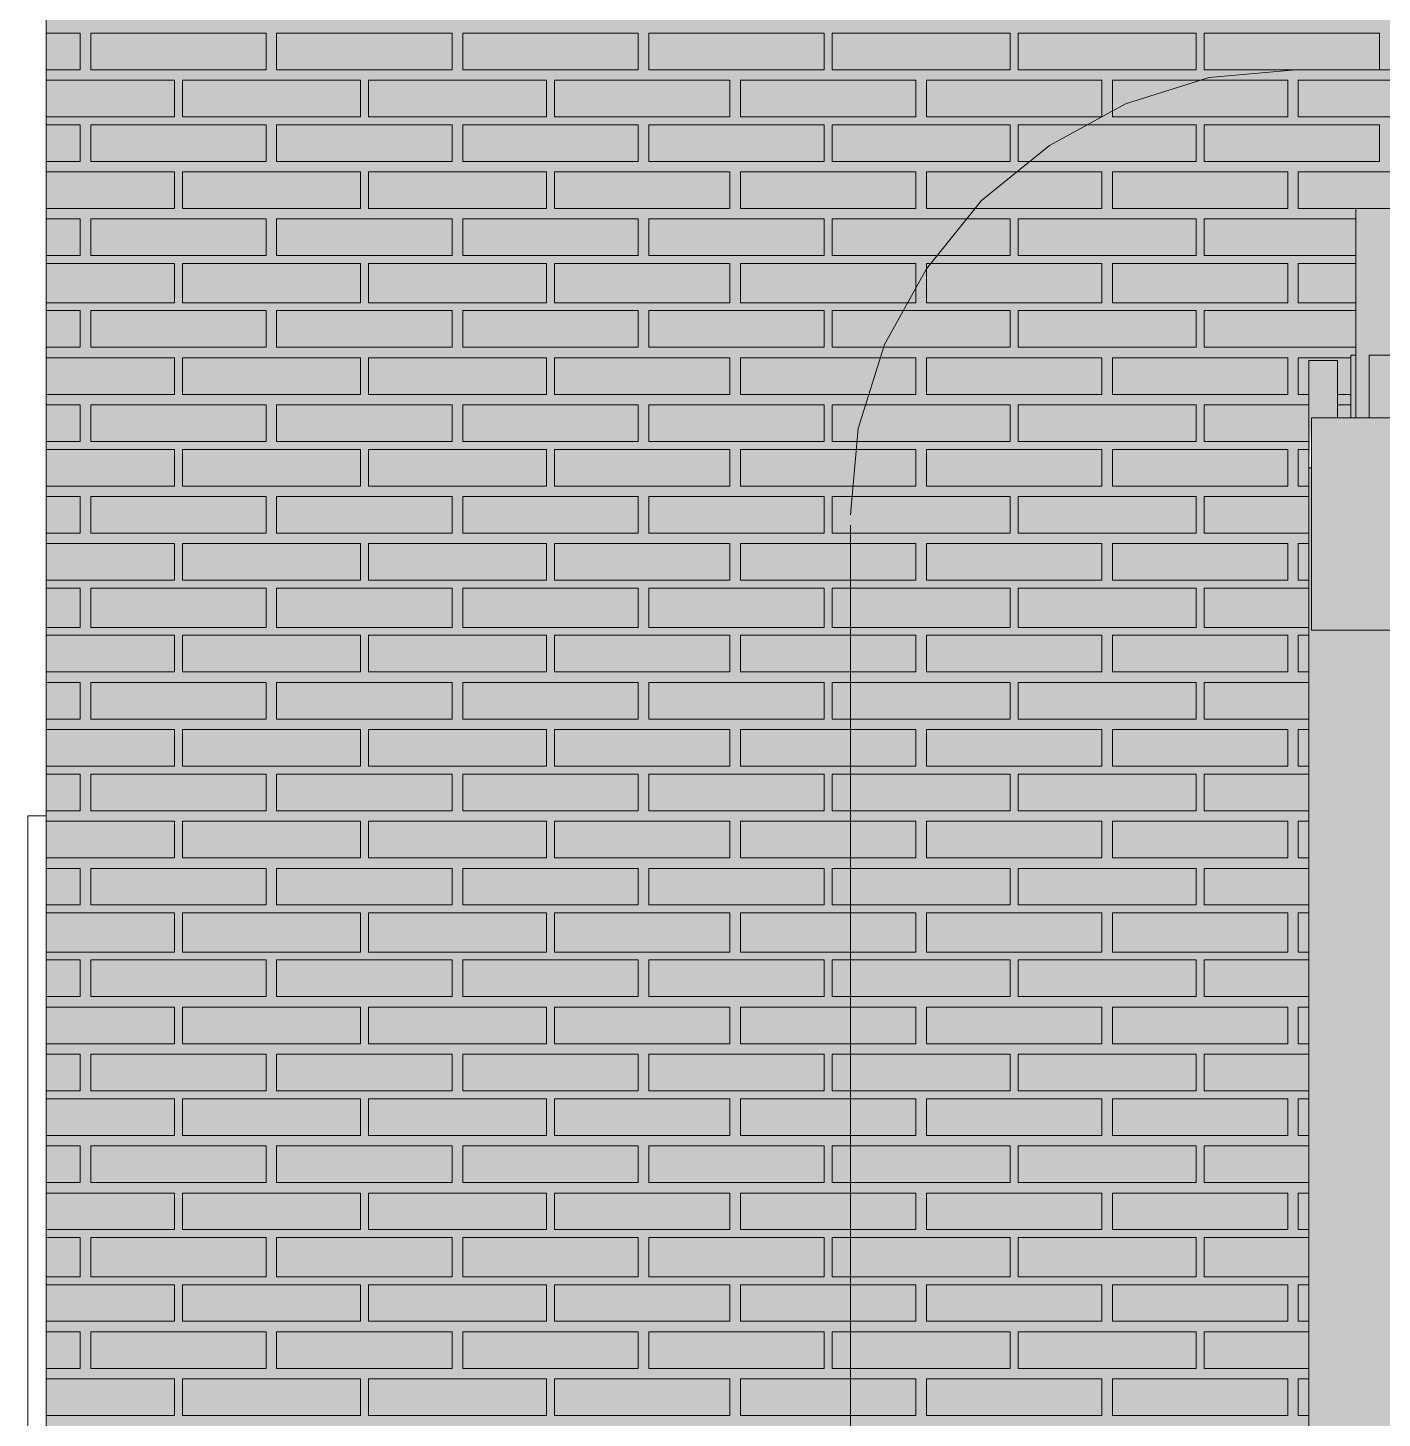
# Model space of a CAD drawing. Header units: millimetres. Extents: x -28928 to 100580, y -22867 to 36490.
# Drawn here: x -21845 to -19658, y -2437 to -190 of the extents above; entities that cross this region are included whole.
import ezdxf

# ---------------------------------------------------------------- set-up
doc = ezdxf.new("R2010")
doc.units = ezdxf.units.MM
doc.layers.add('PDF _Геометрия', color=7, linetype='Continuous', true_color=0x8f8e8d)
doc.layers.add('PDF _Сплошная заливка', color=7, linetype='Continuous', true_color=0xffffff)

msp = doc.modelspace()

# ---------------------------------------------------------------- hatches: boundary and pattern name
at = {"layer": 'PDF _Сплошная заливка', "true_color": 0xdcd6cf, "transparency": 33554559}
h = msp.add_hatch(color=254, dxfattribs=at)
h.paths.add_polyline_path([(-15922.4, -4713.2), (-15922.4, -1464), (-13823.9, -1464), (-13823.9, -4713.2), (-13561.6, -4713.2), (-13561.6, -1163.6), (-19459.3, -1163.6), (-19459.3, -4713.2), (-17919.3, -4713.2), (-17919.3, -1464), (-16518.9, -1464), (-16518.9, -4713.2)])
h.paths.add_polyline_path([(-19700.5, -482.4), (-9335.1, -482.4), (-9335.1, 4218), (-12072.4, 4218), (-12072.4, 6929.9), (-9335.1, 6929.9), (-9335.1, 9028.4), (-21815.9, 9028.4), (-21815.9, -4713.2), (-19776.6, -4713.2), (-19776.6, -727.8), (-19730.1, -727.8), (-19730.1, -820.9), (-19708.9, -820.9), (-19708.9, -719.3), (-19700.5, -719.3)])
h.paths.add_polyline_path([(-10972.4, -4713.2), (-10972.4, -1464), (-9576.3, -1464), (-9576.3, -4713.2), (-9335.1, -4713.2), (-9335.1, -1163.6), (-13383.9, -1163.6), (-13383.9, -4713.2), (-13121.6, -4713.2), (-13121.6, -1464), (-11323.6, -1464), (-11323.6, -4713.2)])
at = {"layer": 'PDF _Сплошная заливка', "true_color": 0x383e42, "transparency": 33554559}
for points in [[(-19679.3, -719.3), (-7257.8, -719.3), (-7257.8, -482.4), (-19700.5, -482.4), (-19700.5, -820.9), (-19679.3, -820.9)], [(-19772.4, -820.9), (-19730.1, -820.9), (-19730.1, -727.8), (-19776.6, -727.8), (-19776.6, -901.3)], [(-7215.5, -727.8), (-7207, -727.8), (-7207, -719.3), (-19679.3, -719.3), (-19679.3, -820.9), (-7215.5, -820.9)]]:
    msp.add_hatch(color=250, dxfattribs=at).paths.add_polyline_path(points)

# ---------------------------------------------------------------- linework, layer by layer
at = {"layer": 'PDF _Геометрия', "color": 7, "lineweight": 9}
for points in [[(-21815.9, -4163.2), (-21845.5, -4163.2), (-21845.5, -4087), (-21845.5, -2813.6), (-21845.5, -1540.1), (-21845.5, -1464), (-21815.9, -1464), (-21815.9, 33.7), (-21845.5, 33.7), (-21845.5, 109.9), (-21845.5, 1383.4), (-21845.5, 2081.4), (-21845.5, 6853.7), (-21845.5, 6929.9), (-21815.9, 6929.9), (-21815.9, 9028.4), (-21815.9, -4713.2), (-19776.6, -4713.2), (-21794.7, -4713.2), (-19776.6, -4713.2)], [(-6343.9, -977.4), (-6356.6, -837.8), (-6394.7, -702.4), (-6462.4, -579.7), (-6551.3, -469.7), (-6661.3, -380.9), (-6788.2, -313.2), (-6923.6, -270.9), (-7063.2, -258.2), (-19797.8, -258.2), (-19937.4, -270.9), (-20072.8, -313.2), (-20195.5, -380.9), (-20305.5, -469.7), (-20394.3, -579.7), (-20462, -702.4), (-20504.3, -837.8), (-20517, -977.4)], [(-19700.5, -719.3), (-19708.9, -719.3), (-19708.9, -820.9), (-19708.9, -719.3), (-19700.5, -719.3), (-19700.5, -820.9), (-19700.5, -482.4), (-7257.8, -482.4), (-7257.8, -719.3), (-7253.6, -719.3), (-7253.6, -474), (-7245.1, -474), (-7245.1, -719.3)], [(-19776.6, -4662.4), (-19776.6, -727.8)], [(-19730.1, -820.9), (-19730.1, -727.8)], [(-19679.3, -820.9), (-19679.3, -719.3), (-7207, -719.3), (-7207, -727.8), (-7173.2, -727.8), (-7215.5, -727.8), (-7215.5, -820.9)], [(-19772.4, -1163.6), (-7173.2, -1163.6), (-7173.2, -820.9), (-19772.4, -820.9), (-19772.4, -901.3)], [(-19776.6, -4764), (-19776.6, -901.3), (-19772.4, -901.3), (-19772.4, -1163.6), (-19459.3, -1163.6), (-19459.3, -4764)], [(-20517, -994.3), (-20517, -4395.9)]]:
    msp.add_lwpolyline(points, dxfattribs=at)
at = {"layer": 'PDF _Геометрия', "lineweight": 9}
for points in [[(-21815.9, -258.2), (-21760.9, -258.2), (-21760.9, -199), (-21815.9, -199)], [(-21815.9, -275.1), (-21608.6, -275.1), (-21608.6, -334.3), (-21815.9, -334.3)], [(-21815.9, -406.3), (-21760.9, -406.3), (-21760.9, -347), (-21815.9, -347)], [(-21815.9, -423.2), (-21608.6, -423.2), (-21608.6, -482.4), (-21815.9, -482.4)], [(-19700.5, -482.4), (-19793.6, -482.4), (-19793.6, -423.2), (-19510.1, -423.2), (-19510.1, -482.4)], [(-21815.9, -558.6), (-21760.9, -558.6), (-21760.9, -499.3), (-21815.9, -499.3)], [(-19700.5, -558.6), (-19802, -558.6), (-19945.9, -558.6), (-19945.9, -499.3), (-19802, -499.3), (-19700.5, -499.3)], [(-21815.9, -571.3), (-21608.6, -571.3), (-21608.6, -634.7), (-21815.9, -634.7)], [(-19700.5, -634.7), (-19793.6, -634.7), (-19793.6, -571.3), (-19700.5, -571.3)], [(-21815.9, -706.6), (-21760.9, -706.6), (-21760.9, -647.4), (-21815.9, -647.4)], [(-19700.5, -706.6), (-19802, -706.6), (-19945.9, -706.6), (-19945.9, -647.4), (-19802, -647.4), (-19700.5, -647.4)], [(-21815.9, -723.6), (-21608.6, -723.6), (-21608.6, -782.8), (-21815.9, -782.8)], [(-19776.6, -782.8), (-19793.6, -782.8), (-19793.6, -723.6), (-19708.9, -723.6)], [(-19708.9, -782.8), (-19730.1, -782.8)], [(-21815.9, -859), (-21760.9, -859), (-21760.9, -799.7), (-21815.9, -799.7)], [(-19776.6, -859), (-19802, -859), (-19945.9, -859), (-19945.9, -799.7), (-19802, -799.7), (-19776.6, -799.7)], [(-19708.9, -799.7), (-19730.1, -799.7)], [(-21815.9, -871.6), (-21608.6, -871.6), (-21608.6, -930.9), (-21815.9, -930.9)], [(-19776.6, -930.9), (-19793.6, -930.9), (-19793.6, -871.6), (-19776.6, -871.6)], [(-21815.9, -1007), (-21760.9, -1007), (-21760.9, -947.8), (-21815.9, -947.8)], [(-19776.6, -1007), (-19802, -1007), (-19945.9, -1007), (-19945.9, -947.8), (-19802, -947.8), (-19776.6, -947.8)], [(-21815.9, -1024), (-21608.6, -1024), (-21608.6, -1083.2), (-21815.9, -1083.2)], [(-19776.6, -1083.2), (-19793.6, -1083.2), (-19793.6, -1024), (-19776.6, -1024)], [(-21815.9, -1159.3), (-21760.9, -1159.3), (-21760.9, -1095.9), (-21815.9, -1095.9)], [(-19776.6, -1159.3), (-19802, -1159.3), (-19945.9, -1159.3), (-19945.9, -1095.9), (-19802, -1095.9), (-19776.6, -1095.9)], [(-21815.9, -1172), (-21608.6, -1172), (-21608.6, -1231.3), (-21815.9, -1231.3)], [(-19776.6, -1231.3), (-19793.6, -1231.3), (-19793.6, -1172), (-19776.6, -1172)], [(-21815.9, -1307.4), (-21760.9, -1307.4), (-21760.9, -1248.2), (-21815.9, -1248.2)], [(-19776.6, -1307.4), (-19802, -1307.4), (-19945.9, -1307.4), (-19945.9, -1248.2), (-19802, -1248.2), (-19776.6, -1248.2)], [(-21815.9, -1324.3), (-21608.6, -1324.3), (-21608.6, -1383.6), (-21815.9, -1383.6)], [(-19776.6, -1383.6), (-19793.6, -1383.6), (-19793.6, -1324.3), (-19776.6, -1324.3)], [(-21815.9, -1455.5), (-21760.9, -1455.5), (-21760.9, -1396.3), (-21815.9, -1396.3)], [(-19776.6, -1455.5), (-19802, -1455.5), (-19945.9, -1455.5), (-19945.9, -1396.3), (-19802, -1396.3), (-19776.6, -1396.3)], [(-21815.9, -1472.4), (-21608.6, -1472.4), (-21608.6, -1531.6), (-21815.9, -1531.6)], [(-19776.6, -1531.6), (-19793.6, -1531.6), (-19793.6, -1472.4), (-19776.6, -1472.4)], [(-21815.9, -1607.8), (-21760.9, -1607.8), (-21760.9, -1548.6), (-21815.9, -1548.6)], [(-19776.6, -1607.8), (-19802, -1607.8), (-19945.9, -1607.8), (-19945.9, -1548.6), (-19802, -1548.6), (-19776.6, -1548.6)], [(-21815.9, -1620.5), (-21608.6, -1620.5), (-21608.6, -1684), (-21815.9, -1684)], [(-19776.6, -1684), (-19793.6, -1684), (-19793.6, -1620.5), (-19776.6, -1620.5)], [(-21815.9, -1755.9), (-21760.9, -1755.9), (-21760.9, -1696.6), (-21815.9, -1696.6)], [(-19776.6, -1755.9), (-19802, -1755.9), (-19945.9, -1755.9), (-19945.9, -1696.6), (-19802, -1696.6), (-19776.6, -1696.6)], [(-21815.9, -1772.8), (-21608.6, -1772.8), (-21608.6, -1832), (-21815.9, -1832)], [(-19776.6, -1832), (-19793.6, -1832), (-19793.6, -1772.8), (-19776.6, -1772.8)], [(-21815.9, -1908.2), (-21760.9, -1908.2), (-21760.9, -1849), (-21815.9, -1849)], [(-19776.6, -1908.2), (-19802, -1908.2), (-19945.9, -1908.2), (-19945.9, -1849), (-19802, -1849), (-19776.6, -1849)], [(-21815.9, -1920.9), (-21608.6, -1920.9), (-21608.6, -1980.1), (-21815.9, -1980.1)], [(-19776.6, -1980.1), (-19793.6, -1980.1), (-19793.6, -1920.9), (-19776.6, -1920.9)], [(-21815.9, -2056.3), (-21760.9, -2056.3), (-21760.9, -1997), (-21815.9, -1997)], [(-19776.6, -2056.3), (-19802, -2056.3), (-19945.9, -2056.3), (-19945.9, -1997), (-19802, -1997), (-19776.6, -1997)], [(-21815.9, -2073.2), (-21608.6, -2073.2), (-21608.6, -2132.4), (-21815.9, -2132.4)], [(-19776.6, -2132.4), (-19793.6, -2132.4), (-19793.6, -2073.2), (-19776.6, -2073.2)], [(-21815.9, -2208.6), (-21760.9, -2208.6), (-21760.9, -2145.1), (-21815.9, -2145.1)], [(-19776.6, -2208.6), (-19802, -2208.6), (-19945.9, -2208.6), (-19945.9, -2145.1), (-19802, -2145.1), (-19776.6, -2145.1)], [(-21815.9, -2221.3), (-21608.6, -2221.3), (-21608.6, -2280.5), (-21815.9, -2280.5)], [(-19776.6, -2280.5), (-19793.6, -2280.5), (-19793.6, -2221.3), (-19776.6, -2221.3)], [(-21815.9, -2356.6), (-21760.9, -2356.6), (-21760.9, -2297.4), (-21815.9, -2297.4)], [(-19776.6, -2356.6), (-19802, -2356.6), (-19945.9, -2356.6), (-19945.9, -2297.4), (-19802, -2297.4), (-19776.6, -2297.4)], [(-21815.9, -2373.6), (-21608.6, -2373.6), (-21608.6, -2432.8), (-21815.9, -2432.8)], [(-19776.6, -2432.8), (-19793.6, -2432.8), (-19793.6, -2373.6), (-19776.6, -2373.6)]]:
    msp.add_lwpolyline(points, dxfattribs=at)
for points in [[(-21460.5, -258.2), (-21600.1, -258.2), (-21743.9, -258.2), (-21743.9, -199), (-21600.1, -199), (-21460.5, -199)], [(-21160.1, -258.2), (-21299.7, -258.2), (-21443.6, -258.2), (-21443.6, -199), (-21299.7, -199), (-21160.1, -199)], [(-20859.7, -258.2), (-21003.6, -258.2), (-21143.2, -258.2), (-21143.2, -199), (-21003.6, -199), (-20859.7, -199)], [(-20559.3, -258.2), (-20703.2, -258.2), (-20842.8, -258.2), (-20842.8, -199), (-20703.2, -199), (-20559.3, -199)], [(-20258.9, -258.2), (-20402.8, -258.2), (-20546.6, -258.2), (-20546.6, -199), (-20402.8, -199), (-20258.9, -199)], [(-19958.6, -258.2), (-20102.4, -258.2), (-20246.3, -258.2), (-20246.3, -199), (-20102.4, -199), (-19958.6, -199)], [(-19662.4, -258.2), (-19802, -258.2), (-19945.9, -258.2), (-19945.9, -199), (-19802, -199), (-19662.4, -199)], [(-21308.2, -275.1), (-21308.2, -334.3), (-21595.9, -334.3), (-21595.9, -275.1)], [(-21007.8, -275.1), (-21007.8, -334.3), (-21295.5, -334.3), (-21295.5, -275.1)], [(-20711.6, -275.1), (-20711.6, -334.3), (-20995.1, -334.3), (-20995.1, -275.1)], [(-20411.3, -275.1), (-20411.3, -334.3), (-20694.7, -334.3), (-20694.7, -275.1)], [(-20110.9, -275.1), (-20110.9, -334.3), (-20394.3, -334.3), (-20394.3, -275.1)], [(-19810.5, -275.1), (-19810.5, -334.3), (-20093.9, -334.3), (-20093.9, -275.1)], [(-19510.1, -275.1), (-19510.1, -334.3), (-19793.6, -334.3), (-19793.6, -275.1)], [(-21460.5, -406.3), (-21600.1, -406.3), (-21743.9, -406.3), (-21743.9, -347), (-21600.1, -347), (-21460.5, -347)], [(-21160.1, -406.3), (-21299.7, -406.3), (-21443.6, -406.3), (-21443.6, -347), (-21299.7, -347), (-21160.1, -347)], [(-20859.7, -406.3), (-21003.6, -406.3), (-21143.2, -406.3), (-21143.2, -347), (-21003.6, -347), (-20859.7, -347)], [(-20559.3, -406.3), (-20703.2, -406.3), (-20842.8, -406.3), (-20842.8, -347), (-20703.2, -347), (-20559.3, -347)], [(-20258.9, -406.3), (-20402.8, -406.3), (-20546.6, -406.3), (-20546.6, -347), (-20402.8, -347), (-20258.9, -347)], [(-19958.6, -406.3), (-20102.4, -406.3), (-20246.3, -406.3), (-20246.3, -347), (-20102.4, -347), (-19958.6, -347)], [(-19662.4, -406.3), (-19802, -406.3), (-19945.9, -406.3), (-19945.9, -347), (-19802, -347), (-19662.4, -347)], [(-21308.2, -423.2), (-21308.2, -482.4), (-21595.9, -482.4), (-21595.9, -423.2)], [(-21007.8, -423.2), (-21007.8, -482.4), (-21295.5, -482.4), (-21295.5, -423.2)], [(-20711.6, -423.2), (-20711.6, -482.4), (-20995.1, -482.4), (-20995.1, -423.2)], [(-20411.3, -423.2), (-20411.3, -482.4), (-20694.7, -482.4), (-20694.7, -423.2)], [(-20110.9, -423.2), (-20110.9, -482.4), (-20394.3, -482.4), (-20394.3, -423.2)], [(-19810.5, -423.2), (-19810.5, -482.4), (-20093.9, -482.4), (-20093.9, -423.2)], [(-21460.5, -558.6), (-21600.1, -558.6), (-21743.9, -558.6), (-21743.9, -499.3), (-21600.1, -499.3), (-21460.5, -499.3)], [(-21160.1, -558.6), (-21299.7, -558.6), (-21443.6, -558.6), (-21443.6, -499.3), (-21299.7, -499.3), (-21160.1, -499.3)], [(-20859.7, -558.6), (-21003.6, -558.6), (-21143.2, -558.6), (-21143.2, -499.3), (-21003.6, -499.3), (-20859.7, -499.3)], [(-20559.3, -558.6), (-20703.2, -558.6), (-20842.8, -558.6), (-20842.8, -499.3), (-20703.2, -499.3), (-20559.3, -499.3)], [(-20258.9, -558.6), (-20402.8, -558.6), (-20546.6, -558.6), (-20546.6, -499.3), (-20402.8, -499.3), (-20258.9, -499.3)], [(-19958.6, -558.6), (-20102.4, -558.6), (-20246.3, -558.6), (-20246.3, -499.3), (-20102.4, -499.3), (-19958.6, -499.3)], [(-21308.2, -571.3), (-21308.2, -634.7), (-21595.9, -634.7), (-21595.9, -571.3)], [(-21007.8, -571.3), (-21007.8, -634.7), (-21295.5, -634.7), (-21295.5, -571.3)], [(-20711.6, -571.3), (-20711.6, -634.7), (-20995.1, -634.7), (-20995.1, -571.3)], [(-20411.3, -571.3), (-20411.3, -634.7), (-20694.7, -634.7), (-20694.7, -571.3)], [(-20110.9, -571.3), (-20110.9, -634.7), (-20394.3, -634.7), (-20394.3, -571.3)], [(-19810.5, -571.3), (-19810.5, -634.7), (-20093.9, -634.7), (-20093.9, -571.3)], [(-21460.5, -706.6), (-21600.1, -706.6), (-21743.9, -706.6), (-21743.9, -647.4), (-21600.1, -647.4), (-21460.5, -647.4)], [(-21160.1, -706.6), (-21299.7, -706.6), (-21443.6, -706.6), (-21443.6, -647.4), (-21299.7, -647.4), (-21160.1, -647.4)], [(-20859.7, -706.6), (-21003.6, -706.6), (-21143.2, -706.6), (-21143.2, -647.4), (-21003.6, -647.4), (-20859.7, -647.4)], [(-20559.3, -706.6), (-20703.2, -706.6), (-20842.8, -706.6), (-20842.8, -647.4), (-20703.2, -647.4), (-20559.3, -647.4)], [(-20258.9, -706.6), (-20402.8, -706.6), (-20546.6, -706.6), (-20546.6, -647.4), (-20402.8, -647.4), (-20258.9, -647.4)], [(-19958.6, -706.6), (-20102.4, -706.6), (-20246.3, -706.6), (-20246.3, -647.4), (-20102.4, -647.4), (-19958.6, -647.4)], [(-21308.2, -723.6), (-21308.2, -782.8), (-21595.9, -782.8), (-21595.9, -723.6)], [(-21007.8, -723.6), (-21007.8, -782.8), (-21295.5, -782.8), (-21295.5, -723.6)], [(-20711.6, -723.6), (-20711.6, -782.8), (-20995.1, -782.8), (-20995.1, -723.6)], [(-20411.3, -723.6), (-20411.3, -782.8), (-20694.7, -782.8), (-20694.7, -723.6)], [(-20110.9, -723.6), (-20110.9, -782.8), (-20394.3, -782.8), (-20394.3, -723.6)], [(-19810.5, -723.6), (-19810.5, -782.8), (-20093.9, -782.8), (-20093.9, -723.6)], [(-21460.5, -859), (-21600.1, -859), (-21743.9, -859), (-21743.9, -799.7), (-21600.1, -799.7), (-21460.5, -799.7)], [(-21160.1, -859), (-21299.7, -859), (-21443.6, -859), (-21443.6, -799.7), (-21299.7, -799.7), (-21160.1, -799.7)], [(-20859.7, -859), (-21003.6, -859), (-21143.2, -859), (-21143.2, -799.7), (-21003.6, -799.7), (-20859.7, -799.7)], [(-20559.3, -859), (-20703.2, -859), (-20842.8, -859), (-20842.8, -799.7), (-20703.2, -799.7), (-20559.3, -799.7)], [(-20258.9, -859), (-20402.8, -859), (-20546.6, -859), (-20546.6, -799.7), (-20402.8, -799.7), (-20258.9, -799.7)], [(-19958.6, -859), (-20102.4, -859), (-20246.3, -859), (-20246.3, -799.7), (-20102.4, -799.7), (-19958.6, -799.7)], [(-21308.2, -871.6), (-21308.2, -930.9), (-21595.9, -930.9), (-21595.9, -871.6)], [(-21007.8, -871.6), (-21007.8, -930.9), (-21295.5, -930.9), (-21295.5, -871.6)], [(-20711.6, -871.6), (-20711.6, -930.9), (-20995.1, -930.9), (-20995.1, -871.6)], [(-20411.3, -871.6), (-20411.3, -930.9), (-20694.7, -930.9), (-20694.7, -871.6)], [(-20110.9, -871.6), (-20110.9, -930.9), (-20394.3, -930.9), (-20394.3, -871.6)], [(-19810.5, -871.6), (-19810.5, -930.9), (-20093.9, -930.9), (-20093.9, -871.6)], [(-21460.5, -1007), (-21600.1, -1007), (-21743.9, -1007), (-21743.9, -947.8), (-21600.1, -947.8), (-21460.5, -947.8)], [(-21160.1, -1007), (-21299.7, -1007), (-21443.6, -1007), (-21443.6, -947.8), (-21299.7, -947.8), (-21160.1, -947.8)], [(-20859.7, -1007), (-21003.6, -1007), (-21143.2, -1007), (-21143.2, -947.8), (-21003.6, -947.8), (-20859.7, -947.8)], [(-20559.3, -1007), (-20703.2, -1007), (-20842.8, -1007), (-20842.8, -947.8), (-20703.2, -947.8), (-20559.3, -947.8)], [(-20258.9, -1007), (-20402.8, -1007), (-20546.6, -1007), (-20546.6, -947.8), (-20402.8, -947.8), (-20258.9, -947.8)], [(-19958.6, -1007), (-20102.4, -1007), (-20246.3, -1007), (-20246.3, -947.8), (-20102.4, -947.8), (-19958.6, -947.8)], [(-21308.2, -1024), (-21308.2, -1083.2), (-21595.9, -1083.2), (-21595.9, -1024)], [(-21007.8, -1024), (-21007.8, -1083.2), (-21295.5, -1083.2), (-21295.5, -1024)], [(-20711.6, -1024), (-20711.6, -1083.2), (-20995.1, -1083.2), (-20995.1, -1024)], [(-20411.3, -1024), (-20411.3, -1083.2), (-20694.7, -1083.2), (-20694.7, -1024)], [(-20110.9, -1024), (-20110.9, -1083.2), (-20394.3, -1083.2), (-20394.3, -1024)], [(-19810.5, -1024), (-19810.5, -1083.2), (-20093.9, -1083.2), (-20093.9, -1024)], [(-21460.5, -1159.3), (-21600.1, -1159.3), (-21743.9, -1159.3), (-21743.9, -1095.9), (-21600.1, -1095.9), (-21460.5, -1095.9)], [(-21160.1, -1159.3), (-21299.7, -1159.3), (-21443.6, -1159.3), (-21443.6, -1095.9), (-21299.7, -1095.9), (-21160.1, -1095.9)], [(-20859.7, -1159.3), (-21003.6, -1159.3), (-21143.2, -1159.3), (-21143.2, -1095.9), (-21003.6, -1095.9), (-20859.7, -1095.9)], [(-20559.3, -1159.3), (-20703.2, -1159.3), (-20842.8, -1159.3), (-20842.8, -1095.9), (-20703.2, -1095.9), (-20559.3, -1095.9)], [(-20258.9, -1159.3), (-20402.8, -1159.3), (-20546.6, -1159.3), (-20546.6, -1095.9), (-20402.8, -1095.9), (-20258.9, -1095.9)], [(-19958.6, -1159.3), (-20102.4, -1159.3), (-20246.3, -1159.3), (-20246.3, -1095.9), (-20102.4, -1095.9), (-19958.6, -1095.9)], [(-21308.2, -1172), (-21308.2, -1231.3), (-21595.9, -1231.3), (-21595.9, -1172)], [(-21007.8, -1172), (-21007.8, -1231.3), (-21295.5, -1231.3), (-21295.5, -1172)], [(-20711.6, -1172), (-20711.6, -1231.3), (-20995.1, -1231.3), (-20995.1, -1172)], [(-20411.3, -1172), (-20411.3, -1231.3), (-20694.7, -1231.3), (-20694.7, -1172)], [(-20110.9, -1172), (-20110.9, -1231.3), (-20394.3, -1231.3), (-20394.3, -1172)], [(-19810.5, -1172), (-19810.5, -1231.3), (-20093.9, -1231.3), (-20093.9, -1172)], [(-21460.5, -1307.4), (-21600.1, -1307.4), (-21743.9, -1307.4), (-21743.9, -1248.2), (-21600.1, -1248.2), (-21460.5, -1248.2)], [(-21160.1, -1307.4), (-21299.7, -1307.4), (-21443.6, -1307.4), (-21443.6, -1248.2), (-21299.7, -1248.2), (-21160.1, -1248.2)], [(-20859.7, -1307.4), (-21003.6, -1307.4), (-21143.2, -1307.4), (-21143.2, -1248.2), (-21003.6, -1248.2), (-20859.7, -1248.2)], [(-20559.3, -1307.4), (-20703.2, -1307.4), (-20842.8, -1307.4), (-20842.8, -1248.2), (-20703.2, -1248.2), (-20559.3, -1248.2)], [(-20258.9, -1307.4), (-20402.8, -1307.4), (-20546.6, -1307.4), (-20546.6, -1248.2), (-20402.8, -1248.2), (-20258.9, -1248.2)], [(-19958.6, -1307.4), (-20102.4, -1307.4), (-20246.3, -1307.4), (-20246.3, -1248.2), (-20102.4, -1248.2), (-19958.6, -1248.2)], [(-21308.2, -1324.3), (-21308.2, -1383.6), (-21595.9, -1383.6), (-21595.9, -1324.3)], [(-21007.8, -1324.3), (-21007.8, -1383.6), (-21295.5, -1383.6), (-21295.5, -1324.3)], [(-20711.6, -1324.3), (-20711.6, -1383.6), (-20995.1, -1383.6), (-20995.1, -1324.3)], [(-20411.3, -1324.3), (-20411.3, -1383.6), (-20694.7, -1383.6), (-20694.7, -1324.3)], [(-20110.9, -1324.3), (-20110.9, -1383.6), (-20394.3, -1383.6), (-20394.3, -1324.3)], [(-19810.5, -1324.3), (-19810.5, -1383.6), (-20093.9, -1383.6), (-20093.9, -1324.3)], [(-21460.5, -1455.5), (-21600.1, -1455.5), (-21743.9, -1455.5), (-21743.9, -1396.3), (-21600.1, -1396.3), (-21460.5, -1396.3)], [(-21160.1, -1455.5), (-21299.7, -1455.5), (-21443.6, -1455.5), (-21443.6, -1396.3), (-21299.7, -1396.3), (-21160.1, -1396.3)], [(-20859.7, -1455.5), (-21003.6, -1455.5), (-21143.2, -1455.5), (-21143.2, -1396.3), (-21003.6, -1396.3), (-20859.7, -1396.3)], [(-20559.3, -1455.5), (-20703.2, -1455.5), (-20842.8, -1455.5), (-20842.8, -1396.3), (-20703.2, -1396.3), (-20559.3, -1396.3)], [(-20258.9, -1455.5), (-20402.8, -1455.5), (-20546.6, -1455.5), (-20546.6, -1396.3), (-20402.8, -1396.3), (-20258.9, -1396.3)], [(-19958.6, -1455.5), (-20102.4, -1455.5), (-20246.3, -1455.5), (-20246.3, -1396.3), (-20102.4, -1396.3), (-19958.6, -1396.3)], [(-21308.2, -1472.4), (-21308.2, -1531.6), (-21595.9, -1531.6), (-21595.9, -1472.4)], [(-21007.8, -1472.4), (-21007.8, -1531.6), (-21295.5, -1531.6), (-21295.5, -1472.4)], [(-20711.6, -1472.4), (-20711.6, -1531.6), (-20995.1, -1531.6), (-20995.1, -1472.4)], [(-20411.3, -1472.4), (-20411.3, -1531.6), (-20694.7, -1531.6), (-20694.7, -1472.4)], [(-20110.9, -1472.4), (-20110.9, -1531.6), (-20394.3, -1531.6), (-20394.3, -1472.4)], [(-19810.5, -1472.4), (-19810.5, -1531.6), (-20093.9, -1531.6), (-20093.9, -1472.4)], [(-21460.5, -1607.8), (-21600.1, -1607.8), (-21743.9, -1607.8), (-21743.9, -1548.6), (-21600.1, -1548.6), (-21460.5, -1548.6)], [(-21160.1, -1607.8), (-21299.7, -1607.8), (-21443.6, -1607.8), (-21443.6, -1548.6), (-21299.7, -1548.6), (-21160.1, -1548.6)], [(-20859.7, -1607.8), (-21003.6, -1607.8), (-21143.2, -1607.8), (-21143.2, -1548.6), (-21003.6, -1548.6), (-20859.7, -1548.6)], [(-20559.3, -1607.8), (-20703.2, -1607.8), (-20842.8, -1607.8), (-20842.8, -1548.6), (-20703.2, -1548.6), (-20559.3, -1548.6)], [(-20258.9, -1607.8), (-20402.8, -1607.8), (-20546.6, -1607.8), (-20546.6, -1548.6), (-20402.8, -1548.6), (-20258.9, -1548.6)], [(-19958.6, -1607.8), (-20102.4, -1607.8), (-20246.3, -1607.8), (-20246.3, -1548.6), (-20102.4, -1548.6), (-19958.6, -1548.6)], [(-21308.2, -1620.5), (-21308.2, -1684), (-21595.9, -1684), (-21595.9, -1620.5)], [(-21007.8, -1620.5), (-21007.8, -1684), (-21295.5, -1684), (-21295.5, -1620.5)], [(-20711.6, -1620.5), (-20711.6, -1684), (-20995.1, -1684), (-20995.1, -1620.5)], [(-20411.3, -1620.5), (-20411.3, -1684), (-20694.7, -1684), (-20694.7, -1620.5)], [(-20110.9, -1620.5), (-20110.9, -1684), (-20394.3, -1684), (-20394.3, -1620.5)], [(-19810.5, -1620.5), (-19810.5, -1684), (-20093.9, -1684), (-20093.9, -1620.5)], [(-21460.5, -1755.9), (-21600.1, -1755.9), (-21743.9, -1755.9), (-21743.9, -1696.6), (-21600.1, -1696.6), (-21460.5, -1696.6)], [(-21160.1, -1755.9), (-21299.7, -1755.9), (-21443.6, -1755.9), (-21443.6, -1696.6), (-21299.7, -1696.6), (-21160.1, -1696.6)], [(-20859.7, -1755.9), (-21003.6, -1755.9), (-21143.2, -1755.9), (-21143.2, -1696.6), (-21003.6, -1696.6), (-20859.7, -1696.6)], [(-20559.3, -1755.9), (-20703.2, -1755.9), (-20842.8, -1755.9), (-20842.8, -1696.6), (-20703.2, -1696.6), (-20559.3, -1696.6)], [(-20258.9, -1755.9), (-20402.8, -1755.9), (-20546.6, -1755.9), (-20546.6, -1696.6), (-20402.8, -1696.6), (-20258.9, -1696.6)], [(-19958.6, -1755.9), (-20102.4, -1755.9), (-20246.3, -1755.9), (-20246.3, -1696.6), (-20102.4, -1696.6), (-19958.6, -1696.6)], [(-21308.2, -1772.8), (-21308.2, -1832), (-21595.9, -1832), (-21595.9, -1772.8)], [(-21007.8, -1772.8), (-21007.8, -1832), (-21295.5, -1832), (-21295.5, -1772.8)], [(-20711.6, -1772.8), (-20711.6, -1832), (-20995.1, -1832), (-20995.1, -1772.8)], [(-20411.3, -1772.8), (-20411.3, -1832), (-20694.7, -1832), (-20694.7, -1772.8)], [(-20110.9, -1772.8), (-20110.9, -1832), (-20394.3, -1832), (-20394.3, -1772.8)], [(-19810.5, -1772.8), (-19810.5, -1832), (-20093.9, -1832), (-20093.9, -1772.8)], [(-21460.5, -1908.2), (-21600.1, -1908.2), (-21743.9, -1908.2), (-21743.9, -1849), (-21600.1, -1849), (-21460.5, -1849)], [(-21160.1, -1908.2), (-21299.7, -1908.2), (-21443.6, -1908.2), (-21443.6, -1849), (-21299.7, -1849), (-21160.1, -1849)], [(-20859.7, -1908.2), (-21003.6, -1908.2), (-21143.2, -1908.2), (-21143.2, -1849), (-21003.6, -1849), (-20859.7, -1849)], [(-20559.3, -1908.2), (-20703.2, -1908.2), (-20842.8, -1908.2), (-20842.8, -1849), (-20703.2, -1849), (-20559.3, -1849)], [(-20258.9, -1908.2), (-20402.8, -1908.2), (-20546.6, -1908.2), (-20546.6, -1849), (-20402.8, -1849), (-20258.9, -1849)], [(-19958.6, -1908.2), (-20102.4, -1908.2), (-20246.3, -1908.2), (-20246.3, -1849), (-20102.4, -1849), (-19958.6, -1849)], [(-21308.2, -1920.9), (-21308.2, -1980.1), (-21595.9, -1980.1), (-21595.9, -1920.9)], [(-21007.8, -1920.9), (-21007.8, -1980.1), (-21295.5, -1980.1), (-21295.5, -1920.9)], [(-20711.6, -1920.9), (-20711.6, -1980.1), (-20995.1, -1980.1), (-20995.1, -1920.9)], [(-20411.3, -1920.9), (-20411.3, -1980.1), (-20694.7, -1980.1), (-20694.7, -1920.9)], [(-20110.9, -1920.9), (-20110.9, -1980.1), (-20394.3, -1980.1), (-20394.3, -1920.9)], [(-19810.5, -1920.9), (-19810.5, -1980.1), (-20093.9, -1980.1), (-20093.9, -1920.9)], [(-21460.5, -2056.3), (-21600.1, -2056.3), (-21743.9, -2056.3), (-21743.9, -1997), (-21600.1, -1997), (-21460.5, -1997)], [(-21160.1, -2056.3), (-21299.7, -2056.3), (-21443.6, -2056.3), (-21443.6, -1997), (-21299.7, -1997), (-21160.1, -1997)], [(-20859.7, -2056.3), (-21003.6, -2056.3), (-21143.2, -2056.3), (-21143.2, -1997), (-21003.6, -1997), (-20859.7, -1997)], [(-20559.3, -2056.3), (-20703.2, -2056.3), (-20842.8, -2056.3), (-20842.8, -1997), (-20703.2, -1997), (-20559.3, -1997)], [(-20258.9, -2056.3), (-20402.8, -2056.3), (-20546.6, -2056.3), (-20546.6, -1997), (-20402.8, -1997), (-20258.9, -1997)], [(-19958.6, -2056.3), (-20102.4, -2056.3), (-20246.3, -2056.3), (-20246.3, -1997), (-20102.4, -1997), (-19958.6, -1997)], [(-21308.2, -2073.2), (-21308.2, -2132.4), (-21595.9, -2132.4), (-21595.9, -2073.2)], [(-21007.8, -2073.2), (-21007.8, -2132.4), (-21295.5, -2132.4), (-21295.5, -2073.2)], [(-20711.6, -2073.2), (-20711.6, -2132.4), (-20995.1, -2132.4), (-20995.1, -2073.2)], [(-20411.3, -2073.2), (-20411.3, -2132.4), (-20694.7, -2132.4), (-20694.7, -2073.2)], [(-20110.9, -2073.2), (-20110.9, -2132.4), (-20394.3, -2132.4), (-20394.3, -2073.2)], [(-19810.5, -2073.2), (-19810.5, -2132.4), (-20093.9, -2132.4), (-20093.9, -2073.2)], [(-21460.5, -2208.6), (-21600.1, -2208.6), (-21743.9, -2208.6), (-21743.9, -2145.1), (-21600.1, -2145.1), (-21460.5, -2145.1)], [(-21160.1, -2208.6), (-21299.7, -2208.6), (-21443.6, -2208.6), (-21443.6, -2145.1), (-21299.7, -2145.1), (-21160.1, -2145.1)], [(-20859.7, -2208.6), (-21003.6, -2208.6), (-21143.2, -2208.6), (-21143.2, -2145.1), (-21003.6, -2145.1), (-20859.7, -2145.1)], [(-20559.3, -2208.6), (-20703.2, -2208.6), (-20842.8, -2208.6), (-20842.8, -2145.1), (-20703.2, -2145.1), (-20559.3, -2145.1)], [(-20258.9, -2208.6), (-20402.8, -2208.6), (-20546.6, -2208.6), (-20546.6, -2145.1), (-20402.8, -2145.1), (-20258.9, -2145.1)], [(-19958.6, -2208.6), (-20102.4, -2208.6), (-20246.3, -2208.6), (-20246.3, -2145.1), (-20102.4, -2145.1), (-19958.6, -2145.1)], [(-21308.2, -2221.3), (-21308.2, -2280.5), (-21595.9, -2280.5), (-21595.9, -2221.3)], [(-21007.8, -2221.3), (-21007.8, -2280.5), (-21295.5, -2280.5), (-21295.5, -2221.3)], [(-20711.6, -2221.3), (-20711.6, -2280.5), (-20995.1, -2280.5), (-20995.1, -2221.3)], [(-20411.3, -2221.3), (-20411.3, -2280.5), (-20694.7, -2280.5), (-20694.7, -2221.3)], [(-20110.9, -2221.3), (-20110.9, -2280.5), (-20394.3, -2280.5), (-20394.3, -2221.3)], [(-19810.5, -2221.3), (-19810.5, -2280.5), (-20093.9, -2280.5), (-20093.9, -2221.3)], [(-21460.5, -2356.6), (-21600.1, -2356.6), (-21743.9, -2356.6), (-21743.9, -2297.4), (-21600.1, -2297.4), (-21460.5, -2297.4)], [(-21160.1, -2356.6), (-21299.7, -2356.6), (-21443.6, -2356.6), (-21443.6, -2297.4), (-21299.7, -2297.4), (-21160.1, -2297.4)], [(-20859.7, -2356.6), (-21003.6, -2356.6), (-21143.2, -2356.6), (-21143.2, -2297.4), (-21003.6, -2297.4), (-20859.7, -2297.4)], [(-20559.3, -2356.6), (-20703.2, -2356.6), (-20842.8, -2356.6), (-20842.8, -2297.4), (-20703.2, -2297.4), (-20559.3, -2297.4)], [(-20258.9, -2356.6), (-20402.8, -2356.6), (-20546.6, -2356.6), (-20546.6, -2297.4), (-20402.8, -2297.4), (-20258.9, -2297.4)], [(-19958.6, -2356.6), (-20102.4, -2356.6), (-20246.3, -2356.6), (-20246.3, -2297.4), (-20102.4, -2297.4), (-19958.6, -2297.4)], [(-21308.2, -2373.6), (-21308.2, -2432.8), (-21595.9, -2432.8), (-21595.9, -2373.6)], [(-21007.8, -2373.6), (-21007.8, -2432.8), (-21295.5, -2432.8), (-21295.5, -2373.6)], [(-20711.6, -2373.6), (-20711.6, -2432.8), (-20995.1, -2432.8), (-20995.1, -2373.6)], [(-20411.3, -2373.6), (-20411.3, -2432.8), (-20694.7, -2432.8), (-20694.7, -2373.6)], [(-20110.9, -2373.6), (-20110.9, -2432.8), (-20394.3, -2432.8), (-20394.3, -2373.6)], [(-19810.5, -2373.6), (-19810.5, -2432.8), (-20093.9, -2432.8), (-20093.9, -2373.6)]]:
    msp.add_lwpolyline(points, close=True, dxfattribs=at)
at = {"layer": 'PDF _Геометрия', "color": 7, "lineweight": 9}
msp.add_lwpolyline([(-19730.1, -727.8), (-19776.6, -727.8)], close=True, dxfattribs=at)
at = {"layer": 'PDF _Сплошная заливка', "color": 250, "lineweight": 9, "true_color": 0x383e42, "transparency": 33554559}
for points in [[(-19708.9, -719.3), (-19708.9, -820.9), (-19700.5, -719.3), (-19700.5, -820.9)], [(-19772.4, -820.9), (-19772.4, -1163.6), (-7173.2, -820.9), (-7173.2, -1163.6)], [(-19776.6, -901.3), (-19776.6, -4764), (-19772.4, -901.3), (-19772.4, -4764)], [(-19772.4, -1163.6), (-19772.4, -4764), (-19459.3, -1163.6), (-19459.3, -4764)]]:
    msp.add_solid(points, dxfattribs=at)

doc.saveas('drawing.dxf')
